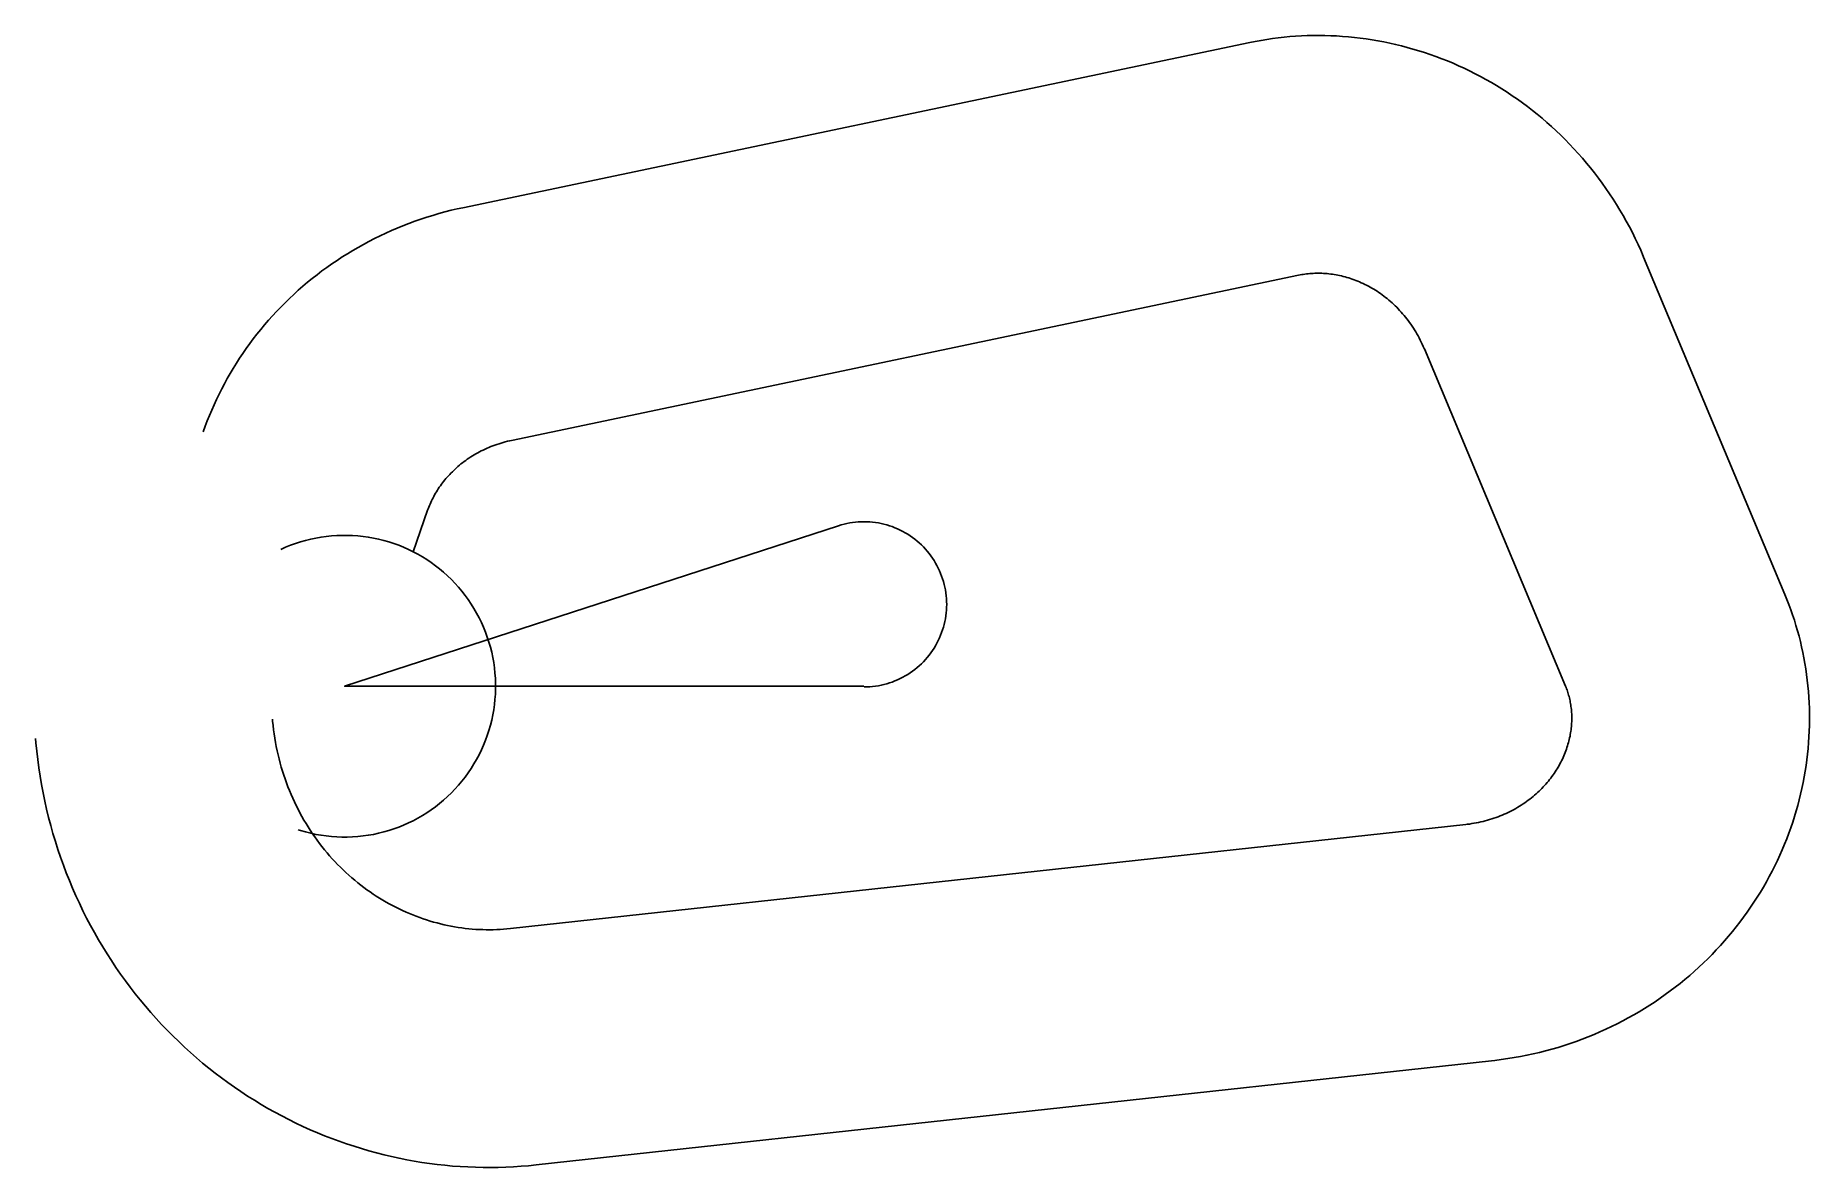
# Model space of a CAD drawing. Header units: metres. Extents: x -5982 to 28344, y -9312 to 12590.
import ezdxf

# ---------------------------------------------------------------- set-up
doc = ezdxf.new("R2010")
doc.units = ezdxf.units.M

msp = doc.modelspace()

# ---------------------------------------------------------------- linework, layer by layer
at = {"layer": 'Boundry', "color": 1}
for p, q in [((2284, 9257), (17512, 12453)), ((25135, 8302), (27867, 1776)), ((3228, 4755), (18456, 7951)), ((20892, 6526), (23624, 0)), ((1326, 2602), (1606, 3403)), ((21695, -2674), (3207, -4690)), ((22193, -7247), (3705, -9263))]:
    msp.add_line(p, q, dxfattribs=at)
at = {"layer": 'NorminalTrack', "color": 1}
msp.add_lwpolyline([(10047, 0), (0, 0), (9555, 3105), (9555, 3105), (9609, 3121), (9663, 3135), (9717, 3148), (9772, 3159), (9827, 3167), (9882, 3174), (9938, 3179), (9994, 3182), (10050, 3183), (10105, 3182), (10161, 3179), (10217, 3174), (10272, 3167), (10327, 3159), (10382, 3148), (10436, 3135), (10490, 3121), (10544, 3105), (10596, 3087), (10649, 3067), (10700, 3045), (10750, 3021), (10800, 2996), (10849, 2969), (10897, 2940), (10944, 2910), (10989, 2878), (11034, 2844), (11077, 2809), (11119, 2772), (11160, 2734), (11200, 2695), (11238, 2654), (11274, 2612), (11310, 2568), (11343, 2524), (11375, 2478), (11406, 2431), (11434, 2383), (11461, 2335), (11487, 2285), (11510, 2234), (11532, 2183), (11552, 2131), (11570, 2078), (11587, 2025), (11601, 1971), (11614, 1916), (11624, 1862), (11633, 1806), (11640, 1751), (11645, 1695), (11648, 1640), (11649, 1584), (11648, 1528), (11645, 1472), (11640, 1417), (11633, 1361), (11624, 1306), (11614, 1251), (11601, 1197), (11587, 1143), (11570, 1090), (11552, 1037), (11532, 985), (11510, 934), (11487, 883), (11461, 833), (11434, 784), (11406, 737), (11375, 690), (11343, 644), (11310, 599), (11274, 556), (11238, 514), (11200, 473), (11160, 434), (11119, 396), (11077, 359), (11034, 324), (10989, 290), (10944, 258), (10897, 228), (10849, 199), (10800, 172), (10750, 147), (10700, 123), (10649, 101), (10596, 81), (10544, 63), (10490, 47), (10436, 32), (10382, 20), (10327, 9), (10272, 0), (10217, -6), (10161, -11), (10105, -14), (10050, -15)], dxfattribs=at)
at = {"layer": 'WindSpiral', "color": 5}
for points in [[(17512, 12453), (17621, 12475), (17731, 12495), (17841, 12513), (17952, 12529), (18064, 12544), (18176, 12556), (18288, 12567), (18400, 12575), (18513, 12582), (18626, 12587), (18740, 12589), (18853, 12590), (18967, 12589), (19081, 12585), (19195, 12580), (19309, 12573), (19423, 12563), (19538, 12552), (19652, 12539), (19766, 12524), (19880, 12506), (19994, 12487), (20108, 12465), (20221, 12442), (20334, 12417), (20447, 12389), (20560, 12360), (20672, 12328), (20784, 12295), (20896, 12259), (21007, 12222), (21117, 12182), (21227, 12141), (21337, 12098), (21446, 12052), (21554, 12005), (21661, 11955), (21768, 11904), (21874, 11851), (21979, 11796), (22084, 11739), (22188, 11680), (22290, 11619), (22392, 11556), (22493, 11491), (22593, 11425), (22692, 11356), (22790, 11286), (22887, 11214), (22982, 11140), (23077, 11065), (23170, 10988), (23262, 10909), (23353, 10828), (23442, 10745), (23530, 10661), (23617, 10575), (23703, 10488), (23787, 10399), (23869, 10308), (23951, 10216), (24030, 10122), (24108, 10027), (24185, 9930), (24260, 9832), (24333, 9732), (24405, 9631), (24475, 9529), (24543, 9425), (24610, 9320), (24675, 9213), (24738, 9105), (24799, 8996), (24859, 8886), (24917, 8775), (24972, 8662), (25026, 8548), (25078, 8434), (25128, 8318), (25135, 8302)], [(-2736, 4923), (-2698, 5028), (-2658, 5133), (-2616, 5238), (-2572, 5342), (-2527, 5446), (-2479, 5548), (-2430, 5651), (-2379, 5752), (-2326, 5853), (-2271, 5953), (-2214, 6052), (-2155, 6150), (-2095, 6248), (-2033, 6344), (-1969, 6440), (-1903, 6534), (-1836, 6628), (-1767, 6720), (-1696, 6812), (-1623, 6902), (-1549, 6991), (-1473, 7079), (-1395, 7166), (-1316, 7252), (-1235, 7336), (-1153, 7419), (-1069, 7501), (-983, 7581), (-896, 7660), (-808, 7738), (-718, 7814), (-626, 7889), (-533, 7962), (-439, 8034), (-343, 8104), (-246, 8172), (-147, 8239), (-47, 8305), (54, 8368), (156, 8431), (260, 8491), (364, 8549), (470, 8606), (577, 8661), (686, 8715), (795, 8766), (905, 8816), (1017, 8863), (1129, 8909), (1242, 8953), (1356, 8995), (1472, 9036), (1588, 9074), (1704, 9110), (1822, 9144), (1940, 9176), (2059, 9207), (2179, 9235), (2284, 9257)], [(18456, 7951), (18487, 7957), (18518, 7963), (18549, 7968), (18581, 7972), (18613, 7977), (18645, 7980), (18677, 7983), (18709, 7986), (18742, 7988), (18775, 7989), (18808, 7990), (18841, 7990), (18875, 7990), (18909, 7989), (18942, 7987), (18976, 7985), (19011, 7982), (19045, 7979), (19079, 7975), (19114, 7970), (19149, 7965), (19183, 7959), (19218, 7952), (19253, 7945), (19288, 7937), (19323, 7929), (19358, 7920), (19393, 7910), (19428, 7899), (19463, 7888), (19498, 7876), (19533, 7864), (19568, 7851), (19602, 7837), (19637, 7822), (19672, 7807), (19706, 7791), (19741, 7775), (19775, 7758), (19809, 7740), (19843, 7721), (19877, 7702), (19911, 7682), (19945, 7661), (19978, 7640), (20011, 7618), (20044, 7595), (20076, 7572), (20109, 7548), (20141, 7523), (20172, 7498), (20204, 7472), (20235, 7445), (20266, 7417), (20296, 7389), (20326, 7361), (20356, 7331), (20386, 7301), (20414, 7271), (20443, 7239), (20471, 7207), (20499, 7175), (20526, 7142), (20553, 7108), (20579, 7073), (20605, 7038), (20630, 7003), (20655, 6966), (20679, 6930), (20703, 6892), (20726, 6854), (20748, 6816), (20770, 6777), (20792, 6737), (20813, 6697), (20833, 6656), (20852, 6615), (20871, 6573), (20889, 6531), (20892, 6526)], [(1606, 3403), (1617, 3434), (1628, 3464), (1640, 3494), (1653, 3524), (1666, 3554), (1680, 3584), (1695, 3614), (1710, 3644), (1725, 3673), (1741, 3703), (1758, 3732), (1776, 3762), (1794, 3791), (1813, 3820), (1832, 3848), (1852, 3877), (1872, 3906), (1893, 3934), (1915, 3962), (1937, 3990), (1960, 4017), (1984, 4044), (2008, 4071), (2033, 4098), (2058, 4124), (2084, 4150), (2110, 4176), (2137, 4202), (2165, 4227), (2193, 4251), (2222, 4276), (2251, 4300), (2281, 4323), (2312, 4346), (2343, 4369), (2374, 4391), (2406, 4413), (2439, 4435), (2472, 4455), (2506, 4476), (2540, 4496), (2575, 4515), (2610, 4534), (2645, 4552), (2682, 4570), (2718, 4588), (2755, 4604), (2793, 4620), (2831, 4636), (2869, 4651), (2908, 4665), (2948, 4679), (2987, 4692), (3028, 4704), (3068, 4716), (3109, 4727), (3150, 4738), (3192, 4747), (3228, 4755)], [(-1234, 2646), (-1141, 2688), (-1046, 2726), (-951, 2761), (-854, 2792), (-756, 2820), (-657, 2845), (-557, 2866), (-457, 2884), (-356, 2898), (-254, 2909), (-153, 2916), (-51, 2919), (51, 2919), (153, 2916), (254, 2909), (356, 2898), (457, 2884), (557, 2866), (657, 2845), (756, 2820), (854, 2792), (951, 2761), (1046, 2726), (1141, 2688), (1234, 2646), (1326, 2602), (1416, 2554), (1504, 2503), (1590, 2449), (1675, 2392), (1757, 2332), (1837, 2269), (1916, 2204), (1991, 2135), (2065, 2065), (2135, 1991), (2204, 1916), (2269, 1837), (2332, 1757), (2392, 1675), (2449, 1590), (2503, 1504), (2554, 1416), (2602, 1326), (2646, 1234), (2688, 1141), (2726, 1046), (2761, 951), (2792, 854), (2820, 756), (2845, 657), (2866, 557), (2884, 457), (2898, 356), (2909, 254), (2916, 153), (2919, 51), (2919, -51), (2916, -153), (2909, -254), (2898, -356), (2884, -457), (2866, -557), (2845, -657), (2820, -756), (2792, -854), (2761, -951), (2726, -1046), (2688, -1141), (2646, -1234), (2602, -1326), (2554, -1416), (2503, -1504), (2449, -1590), (2392, -1675), (2332, -1757), (2269, -1837), (2204, -1916), (2135, -1991), (2065, -2065), (1991, -2135), (1916, -2204), (1837, -2269), (1757, -2332), (1675, -2392), (1590, -2449), (1504, -2503), (1416, -2554), (1326, -2602), (1234, -2646), (1141, -2688), (1046, -2726), (951, -2761), (854, -2792), (756, -2820), (657, -2845), (557, -2866), (457, -2884), (356, -2898), (254, -2909), (153, -2916), (51, -2919), (-51, -2919), (-153, -2916), (-254, -2909), (-356, -2898), (-457, -2884), (-557, -2866), (-657, -2845), (-756, -2820), (-854, -2792), (-902, -2777)], [(27867, 1776), (27907, 1678), (27945, 1579), (27982, 1479), (28017, 1378), (28051, 1277), (28082, 1175), (28112, 1072), (28141, 968), (28167, 864), (28192, 759), (28214, 653), (28236, 547), (28255, 440), (28272, 333), (28288, 226), (28301, 117), (28313, 9), (28323, -100), (28331, -209), (28337, -319), (28342, -428), (28344, -538), (28344, -649), (28343, -759), (28339, -870), (28334, -980), (28327, -1091), (28317, -1202), (28306, -1313), (28293, -1424), (28278, -1534), (28261, -1645), (28242, -1756), (28221, -1866), (28198, -1976), (28173, -2086), (28146, -2196), (28117, -2305), (28086, -2414), (28053, -2523), (28019, -2631), (27982, -2739), (27944, -2846), (27903, -2953), (27861, -3059), (27816, -3164), (27770, -3270), (27722, -3374), (27672, -3478), (27620, -3581), (27566, -3683), (27510, -3784), (27452, -3885), (27393, -3984), (27332, -4083), (27269, -4181), (27204, -4278), (27137, -4374), (27069, -4469), (26999, -4563), (26927, -4656), (26853, -4747), (26778, -4838), (26701, -4927), (26622, -5015), (26541, -5102), (26459, -5188), (26376, -5272), (26291, -5355), (26204, -5437), (26115, -5517), (26026, -5595), (25934, -5673), (25841, -5749), (25747, -5823), (25651, -5895), (25554, -5967), (25456, -6036), (25356, -6104), (25255, -6170), (25152, -6235), (25048, -6298), (24943, -6359), (24837, -6418), (24730, -6476), (24621, -6532), (24511, -6586), (24400, -6638), (24289, -6689), (24176, -6737), (24062, -6783), (23947, -6828), (23831, -6871), (23714, -6911), (23597, -6950), (23478, -6987), (23359, -7021), (23239, -7054), (23118, -7085), (22997, -7113), (22875, -7140), (22752, -7164), (22629, -7186), (22505, -7206), (22380, -7224), (22255, -7240), (22193, -7247)], [(23624, 0), (23633, -24), (23643, -48), (23652, -73), (23661, -98), (23669, -123), (23677, -149), (23684, -174), (23691, -201), (23698, -227), (23704, -254), (23710, -281), (23716, -308), (23721, -336), (23725, -364), (23729, -392), (23733, -421), (23736, -449), (23739, -478), (23741, -507), (23743, -537), (23744, -566), (23744, -596), (23744, -626), (23744, -656), (23743, -687), (23742, -717), (23740, -748), (23737, -778), (23734, -809), (23730, -841), (23726, -872), (23721, -903), (23716, -934), (23710, -966), (23703, -997), (23696, -1029), (23688, -1061), (23680, -1092), (23671, -1124), (23661, -1156), (23651, -1188), (23640, -1219), (23629, -1251), (23617, -1283), (23604, -1315), (23591, -1346), (23577, -1378), (23562, -1409), (23547, -1441), (23531, -1472), (23515, -1503), (23498, -1534), (23480, -1565), (23462, -1596), (23443, -1626), (23423, -1657), (23403, -1687), (23382, -1717), (23361, -1747), (23339, -1777), (23316, -1806), (23293, -1835), (23269, -1864), (23244, -1892), (23219, -1921), (23193, -1948), (23166, -1976), (23139, -2003), (23112, -2030), (23083, -2057), (23054, -2083), (23025, -2109), (22995, -2134), (22964, -2159), (22933, -2184), (22901, -2208), (22869, -2232), (22836, -2255), (22802, -2278), (22768, -2300), (22734, -2322), (22699, -2343), (22663, -2364), (22627, -2384), (22590, -2404), (22553, -2423), (22515, -2442), (22477, -2460), (22438, -2477), (22399, -2494), (22360, -2510), (22320, -2526), (22279, -2540), (22238, -2555), (22197, -2568), (22155, -2581), (22113, -2593), (22070, -2605), (22027, -2616), (21984, -2626), (21941, -2636), (21897, -2644), (21852, -2652), (21808, -2659), (21763, -2666), (21717, -2672), (21695, -2674)], [(3207, -4690), (3141, -4696), (3075, -4702), (3008, -4706), (2942, -4709), (2875, -4711), (2808, -4712), (2740, -4712), (2673, -4710), (2605, -4708), (2537, -4704), (2469, -4699), (2402, -4692), (2333, -4685), (2265, -4676), (2197, -4666), (2129, -4655), (2061, -4643), (1993, -4629), (1925, -4614), (1857, -4598), (1789, -4581), (1722, -4563), (1654, -4543), (1587, -4522), (1520, -4500), (1453, -4476), (1386, -4452), (1320, -4426), (1254, -4399), (1188, -4370), (1122, -4341), (1057, -4310), (993, -4278), (928, -4245), (864, -4211), (801, -4175), (738, -4138), (675, -4100), (613, -4061), (552, -4021), (491, -3979), (431, -3937), (371, -3893), (312, -3848), (253, -3802), (196, -3754), (138, -3706), (82, -3657), (26, -3606), (-29, -3554), (-83, -3501), (-136, -3448), (-188, -3393), (-240, -3337), (-291, -3280), (-341, -3222), (-390, -3163), (-438, -3103), (-485, -3042), (-531, -2980), (-577, -2917), (-621, -2853), (-664, -2788), (-706, -2723), (-747, -2656), (-787, -2589), (-826, -2521), (-864, -2451), (-901, -2382), (-937, -2311), (-971, -2239), (-1004, -2167), (-1036, -2094), (-1067, -2020), (-1097, -1946), (-1125, -1871), (-1152, -1795), (-1178, -1719), (-1203, -1642), (-1226, -1564), (-1248, -1486), (-1269, -1407), (-1288, -1328), (-1306, -1248), (-1323, -1168), (-1338, -1087), (-1352, -1006), (-1365, -924), (-1376, -842), (-1386, -760), (-1394, -677), (-1397, -635)], [(3705, -9263), (3559, -9277), (3413, -9289), (3267, -9299), (3120, -9306), (2973, -9310), (2825, -9312), (2678, -9311), (2530, -9308), (2382, -9302), (2234, -9294), (2086, -9283), (1938, -9269), (1791, -9253), (1643, -9234), (1495, -9212), (1348, -9188), (1201, -9162), (1054, -9132), (908, -9100), (762, -9066), (616, -9029), (471, -8989), (326, -8947), (182, -8902), (39, -8855), (-104, -8805), (-246, -8753), (-387, -8698), (-527, -8640), (-667, -8580), (-806, -8517), (-943, -8452), (-1080, -8385), (-1216, -8315), (-1350, -8243), (-1484, -8168), (-1616, -8090), (-1747, -8011), (-1877, -7929), (-2006, -7844), (-2133, -7758), (-2259, -7669), (-2383, -7577), (-2506, -7484), (-2628, -7388), (-2748, -7290), (-2866, -7189), (-2983, -7087), (-3098, -6982), (-3211, -6876), (-3323, -6767), (-3433, -6656), (-3541, -6543), (-3647, -6428), (-3751, -6311), (-3853, -6192), (-3954, -6071), (-4052, -5949), (-4148, -5824), (-4242, -5698), (-4334, -5570), (-4424, -5440), (-4512, -5309), (-4598, -5175), (-4681, -5041), (-4762, -4904), (-4841, -4766), (-4917, -4627), (-4992, -4486), (-5063, -4343), (-5132, -4199), (-5199, -4054), (-5264, -3908), (-5326, -3760), (-5385, -3611), (-5442, -3461), (-5496, -3309), (-5548, -3157), (-5597, -3004), (-5643, -2849), (-5687, -2694), (-5728, -2537), (-5766, -2380), (-5802, -2222), (-5835, -2063), (-5865, -1903), (-5893, -1743), (-5917, -1582), (-5939, -1420), (-5958, -1258), (-5975, -1096), (-5982, -1014)]]:
    msp.add_lwpolyline(points, dxfattribs=at)

doc.saveas('drawing.dxf')
